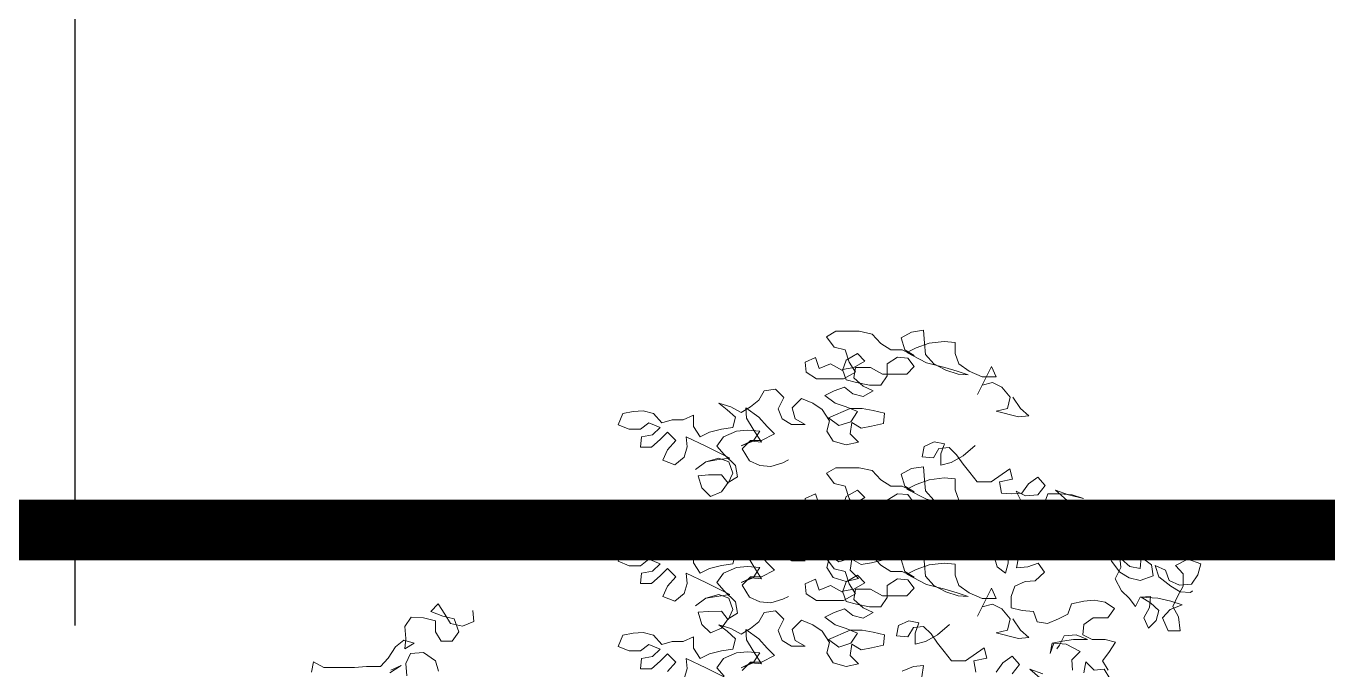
# Model space of a CAD drawing. Header units: metres. Extents: x -58 to 722, y -1100 to 345.
# Drawn here: x 240.573 to 241.651, y -479.237 to -478.704 of the extents above; entities that cross this region are included whole.
import ezdxf

# ---------------------------------------------------------------- set-up
doc = ezdxf.new("R2010")
doc.units = ezdxf.units.M
doc.header["$MEASUREMENT"] = 0
for name, pattern in [('CENTER2', [1.125, 0.75, -0.125, 0.125, -0.125]), ('CENTERX2', [4, 2.5, -0.5, 0.5, -0.5]), ('HIDDEN2', [0.1875, 0.125, -0.0625])]:
    doc.linetypes.add(name, pattern=pattern)
doc.layers.add('FSR_ARQ_006ARBOLES', color=74, linetype='Continuous', lineweight=0)
doc.layers.add('muro bajo', color=33, linetype='Continuous', lineweight=9)
doc.layers.add('FSR_ARQ_007PROYECCIONES', color=200, linetype='HIDDEN2')
doc.layers.add('FSR_ARQ_016EJES', color=135, linetype='CENTER2')

# ---------------------------------------------------------------- blocks, each defined once
blk = doc.blocks.new('arboles fsr 01')
at = {"layer": 'FSR_ARQ_006ARBOLES'}
for points in [[(186.29808, -34.74772), (186.29235, -34.7563), (186.28591, -34.76201), (186.29378, -34.76273), (186.31094, -34.75846), (186.30236, -34.7563), (186.30023, -34.74772), (186.30667, -34.73986), (186.31383, -34.73629), (186.32169, -34.73844), (186.32526, -34.7456), (186.31455, -34.72413), (186.31097, -34.732), (186.3217, -34.73201), (186.33171, -34.72772), (186.33959, -34.72201), (186.34245, -34.71414), (186.34246, -34.70556), (186.35104, -34.70485), (186.36249, -34.7063), (186.3725, -34.70988), (186.37964, -34.71346), (186.36462, -34.72132), (186.35031, -34.72488), (186.34101, -34.72773), (186.33243, -34.73058), (186.34029, -34.72988), (186.34959, -34.72702), (186.3589, -34.72203), (186.36534, -34.71488), (186.36606, -34.7063), (186.36679, -34.69629), (186.37608, -34.69773), (186.38395, -34.70202), (186.38108, -34.71132), (186.37392, -34.7156), (186.38322, -34.71132), (186.39181, -34.71133), (186.39968, -34.70633), (186.40612, -34.69918), (186.41613, -34.69705), (186.43401, -34.69706), (186.44116, -34.70136), (186.43543, -34.70922), (186.42685, -34.71136), (186.42398, -34.72066), (186.41897, -34.72852), (186.42826, -34.73353), (186.449, -34.73355), (186.45687, -34.72855), (186.45759, -34.72069), (186.44973, -34.7171), (186.44686, -34.72568), (186.43828, -34.7221), (186.42898, -34.7271), (186.42613, -34.71923), (186.41755, -34.71421), (186.41182, -34.71993), (186.4204, -34.72494), (186.42898, -34.72638), (186.42611, -34.73425), (186.41824, -34.73639), (186.40823, -34.73852), (186.39965, -34.73851), (186.39465, -34.73136), (186.39466, -34.72206), (186.38679, -34.71705), (186.37893, -34.71775), (186.37391, -34.72419), (186.37963, -34.72991), (186.39822, -34.72993), (186.40753, -34.72493), (186.41897, -34.72494), (186.42039, -34.73281), (186.41324, -34.73924), (186.40537, -34.74281), (186.41323, -34.74711), (186.4211, -34.74497), (186.42754, -34.73997), (186.4354, -34.74284), (186.44255, -34.74642), (186.43468, -34.75213), (186.42609, -34.75499), (186.41751, -34.75856), (186.42251, -34.76643), (186.4318, -34.7693), (186.43968, -34.76358), (186.42323, -34.75642), (186.41394, -34.75641), (186.40535, -34.75783), (186.39677, -34.75997), (186.39747, -34.76783), (186.40677, -34.76999), (186.41464, -34.77143), (186.42179, -34.76714), (186.42321, -34.77573), (186.41677, -34.78216), (186.42607, -34.78431), (186.43608, -34.78146), (186.4411, -34.7736), (186.43896, -34.76573), (186.44469, -34.75715), (186.45184, -34.75215), (186.46043, -34.74858), (186.46758, -34.75574), (186.46542, -34.76432), (186.45755, -34.7686), (186.46828, -34.76861), (186.47543, -34.76433), (186.4783, -34.75647), (186.47402, -34.74788), (186.48046, -34.74145), (186.48904, -34.74289), (186.49333, -34.75004), (186.49976, -34.75505), (186.50691, -34.75935), (186.51478, -34.75507), (186.52408, -34.75222), (186.51764, -34.75722), (186.5112, -34.76293), (186.51333, -34.7708), (186.52192, -34.77224), (186.53121, -34.77439), (186.53836, -34.77798), (186.54337, -34.77011), (186.54338, -34.76153), (186.55124, -34.76511), (186.55983, -34.76512), (186.56769, -34.76728), (186.57414, -34.76013), (186.582, -34.75799), (186.58987, -34.75871), (186.59774, -34.76015), (186.60131, -34.76874), (186.59272, -34.7723), (186.58414, -34.7723), (186.57771, -34.76728), (186.56912, -34.77085), (186.57484, -34.77658), (186.58342, -34.77802), (186.58413, -34.78589), (186.57554, -34.78588), (186.56911, -34.78015), (186.56339, -34.77442), (186.55695, -34.78085), (186.56338, -34.78801), (186.56695, -34.79588), (186.55765, -34.79945), (186.5505, -34.79372), (186.54837, -34.78585), (186.54909, -34.77799), (186.53406, -34.78512), (186.51546, -34.7944), (186.52547, -34.79584), (186.53405, -34.79728), (186.54191, -34.80301), (186.53405, -34.79728), (186.52404, -34.79441), (186.51617, -34.79727), (186.5133, -34.80585), (186.51687, -34.81372), (186.52188, -34.80728), (186.5319, -34.80729), (186.53976, -34.80802), (186.53689, -34.81731), (186.53045, -34.82374), (186.52187, -34.82016), (186.51687, -34.813), (186.50972, -34.8087), (186.51116, -34.80012), (186.51975, -34.79155), (186.52548, -34.78512), (186.52048, -34.77796), (186.51047, -34.77366), (186.50189, -34.77294), (186.49259, -34.77364), (186.49759, -34.78152), (186.50688, -34.7851), (186.49902, -34.78152), (186.49115, -34.78222), (186.4976, -34.77222), (186.50261, -34.76364), (186.50334, -34.75577), (186.49332, -34.76292), (186.48687, -34.77006), (186.48115, -34.77578), (186.49115, -34.78079), (186.49974, -34.7808), (186.50617, -34.78724), (186.50044, -34.79654), (186.49257, -34.80011), (186.48398, -34.80081), (186.47469, -34.79794), (186.4704, -34.79579)], [(186.32705, -34.78477), (186.33634, -34.79264), (186.34563, -34.79766), (186.3535, -34.79981), (186.35351, -34.79123), (186.35065, -34.78336), (186.35852, -34.78193), (186.36639, -34.78552), (186.36781, -34.79339), (186.35923, -34.79409), (186.35494, -34.78694), (186.34707, -34.78622), (186.34135, -34.79193), (186.33633, -34.79908), (186.33132, -34.80551), (186.32559, -34.81266), (186.31487, -34.81265), (186.30057, -34.80262), (186.29842, -34.81049), (186.30843, -34.81264), (186.30699, -34.82122), (186.29912, -34.82193), (186.29126, -34.82121), (186.28626, -34.81405), (186.27911, -34.80904), (186.27338, -34.81547), (186.2791, -34.82263), (186.28839, -34.82335), (186.29555, -34.81978), (186.29197, -34.82693), (186.28338, -34.83121), (186.27552, -34.82763), (186.26836, -34.83192), (186.26263, -34.84192), (186.26906, -34.84694), (186.27336, -34.83764), (186.27408, -34.82978), (186.27123, -34.82191), (186.26193, -34.8219), (186.25263, -34.8226), (186.24405, -34.82546), (186.2555, -34.82261), (186.26551, -34.81904), (186.25406, -34.82904), (186.24619, -34.83547), (186.24046, -34.84119), (186.24833, -34.84191), (186.25548, -34.83834), (186.25191, -34.83119), (186.24262, -34.8276), (186.23403, -34.82831), (186.22688, -34.83259), (186.2233, -34.83974), (186.23188, -34.84047), (186.23402, -34.84833), (186.22829, -34.85691), (186.2197, -34.86334), (186.21254, -34.86834), (186.21327, -34.85904), (186.21613, -34.85118), (186.20827, -34.85189), (186.20111, -34.85617), (186.19395, -34.86189), (186.20396, -34.86404), (186.21255, -34.86405), (186.21468, -34.87192), (186.20824, -34.87763), (186.20037, -34.87906), (186.19967, -34.87047), (186.19179, -34.87619), (186.19036, -34.88477), (186.20037, -34.88835), (186.20895, -34.88622), (186.21611, -34.88193), (186.22255, -34.87336), (186.22542, -34.86549), (186.23472, -34.86049), (186.2433, -34.85907), (186.25117, -34.85693), (186.24616, -34.86551), (186.23972, -34.87051), (186.23686, -34.86264), (186.229, -34.8612), (186.22041, -34.86263), (186.21612, -34.87049), (186.21539, -34.87836), (186.21968, -34.88694), (186.21466, -34.89623), (186.20894, -34.90195), (186.20392, -34.90838), (186.20035, -34.90123), (186.19249, -34.90051), (186.19319, -34.90909), (186.19748, -34.91696), (186.1939, -34.92482), (186.18818, -34.9191), (186.18604, -34.91123), (186.19248, -34.90551), (186.19964, -34.90123), (186.18676, -34.90193), (186.17675, -34.90407), (186.16816, -34.90692), (186.17746, -34.9105), (186.18317, -34.91695), (186.17887, -34.92696), (186.16958, -34.92695), (186.17102, -34.91622), (186.17532, -34.90836), (186.17175, -34.90049), (186.16746, -34.89262), (186.16747, -34.88332), (186.1732, -34.87689), (186.16391, -34.87187), (186.15389, -34.87544), (186.15603, -34.88402), (186.16103, -34.89118), (186.17032, -34.8919), (186.17819, -34.88833), (186.18106, -34.88047), (186.18893, -34.8769), (186.18606, -34.88548), (186.17676, -34.89262), (186.1696, -34.89691), (186.16174, -34.89762), (186.16031, -34.89619)], [(186.29808, -34.8524), (186.29235, -34.86098), (186.28591, -34.86669), (186.29378, -34.86741), (186.31094, -34.86314), (186.30236, -34.86099), (186.30023, -34.8524), (186.30667, -34.84454), (186.31383, -34.84097), (186.32169, -34.84312), (186.32526, -34.85028), (186.31455, -34.82881), (186.31097, -34.83668), (186.3217, -34.83669), (186.33171, -34.8324), (186.33959, -34.82669), (186.34245, -34.81883), (186.34246, -34.81024), (186.35104, -34.80954), (186.36249, -34.81098), (186.3725, -34.81456), (186.37964, -34.81814), (186.36462, -34.826), (186.35031, -34.82956), (186.34101, -34.83241), (186.33243, -34.83527), (186.34029, -34.83456), (186.34959, -34.83171), (186.3589, -34.82671), (186.36534, -34.81956), (186.36606, -34.81098), (186.36679, -34.80097), (186.37608, -34.80241), (186.38395, -34.80671), (186.38108, -34.816), (186.37392, -34.82029), (186.38322, -34.816), (186.39181, -34.81601), (186.39968, -34.81101), (186.40612, -34.80387), (186.41613, -34.80173), (186.43401, -34.80175), (186.44116, -34.80604), (186.43543, -34.8139), (186.42685, -34.81604), (186.42398, -34.82534), (186.41897, -34.8332), (186.42826, -34.83821), (186.449, -34.83823), (186.45687, -34.83323), (186.45759, -34.82537), (186.44973, -34.82178), (186.44686, -34.83036), (186.43828, -34.82678), (186.42898, -34.83178), (186.42613, -34.82391), (186.41755, -34.81889), (186.41182, -34.82461), (186.4204, -34.82963), (186.42898, -34.83106), (186.42611, -34.83893), (186.41824, -34.84107), (186.40823, -34.8432), (186.39965, -34.8432), (186.39465, -34.83604), (186.39466, -34.82674), (186.38679, -34.82173), (186.37893, -34.82244), (186.37391, -34.82887), (186.37963, -34.83459), (186.39822, -34.83461), (186.40753, -34.82961), (186.41897, -34.82962), (186.42039, -34.83749), (186.41324, -34.84392), (186.40537, -34.84749), (186.41323, -34.85179), (186.4211, -34.84965), (186.42754, -34.84465), (186.4354, -34.84752), (186.44255, -34.8511), (186.43468, -34.85682), (186.42609, -34.85967), (186.41751, -34.86324), (186.42251, -34.87111), (186.4318, -34.87398), (186.43968, -34.86826), (186.42323, -34.8611), (186.41394, -34.86109), (186.40535, -34.86251), (186.39677, -34.86465), (186.39747, -34.87252), (186.40677, -34.87467), (186.41464, -34.87611), (186.42179, -34.87182), (186.42321, -34.88041), (186.41677, -34.88684), (186.42607, -34.88899), (186.43608, -34.88614), (186.4411, -34.87828), (186.43896, -34.87041), (186.44469, -34.86183), (186.45184, -34.85683), (186.46043, -34.85326), (186.46758, -34.86042), (186.46542, -34.869), (186.45755, -34.87329), (186.46828, -34.8733), (186.47543, -34.86901), (186.4783, -34.86115), (186.47402, -34.85256), (186.48046, -34.84613), (186.48904, -34.84757), (186.49333, -34.85472), (186.49976, -34.85974), (186.50691, -34.86403), (186.51478, -34.85975), (186.52408, -34.8569), (186.51764, -34.8619), (186.5112, -34.86761), (186.51333, -34.87548), (186.52192, -34.87692), (186.53121, -34.87908), (186.53836, -34.88266), (186.54337, -34.8748), (186.54338, -34.86621), (186.55124, -34.8698), (186.55983, -34.8698), (186.56769, -34.87196), (186.57414, -34.86481), (186.582, -34.86267), (186.58987, -34.86339), (186.59774, -34.86483), (186.60131, -34.87342), (186.59272, -34.87699), (186.58414, -34.87698), (186.57771, -34.87197), (186.56912, -34.87553), (186.57484, -34.88126), (186.58342, -34.8827), (186.58413, -34.89057), (186.57554, -34.89056), (186.56911, -34.88483), (186.56339, -34.8791), (186.55695, -34.88554), (186.56338, -34.89269), (186.56695, -34.90056), (186.55765, -34.90413), (186.5505, -34.8984), (186.54837, -34.89053), (186.54909, -34.88267), (186.53406, -34.88981), (186.51546, -34.89909), (186.52547, -34.90053), (186.53405, -34.90196), (186.54191, -34.90769), (186.53405, -34.90196), (186.52404, -34.89909), (186.51617, -34.90195), (186.5133, -34.91053), (186.51687, -34.9184), (186.52188, -34.91197), (186.5319, -34.91198), (186.53976, -34.9127), (186.53689, -34.92199), (186.53045, -34.92842), (186.52187, -34.92484), (186.51687, -34.91768), (186.50972, -34.91339), (186.51116, -34.9048), (186.51975, -34.89623), (186.52548, -34.8898), (186.52048, -34.88264), (186.51047, -34.87834), (186.50189, -34.87762), (186.49259, -34.87832), (186.49759, -34.8862), (186.50688, -34.88978), (186.49902, -34.8862), (186.49115, -34.88691), (186.4976, -34.8769), (186.50261, -34.86832), (186.50334, -34.86045), (186.49332, -34.8676), (186.48687, -34.87474), (186.48115, -34.88046), (186.49115, -34.88548), (186.49974, -34.88548), (186.50617, -34.89193), (186.50044, -34.90122), (186.49257, -34.90479), (186.48398, -34.90549), (186.47469, -34.90263), (186.4704, -34.90048)], [(186.34963, -34.85422), (186.34034, -34.85207), (186.33247, -34.85635), (186.33103, -34.86422), (186.33818, -34.86851), (186.33102, -34.87208), (186.32101, -34.87064), (186.31243, -34.86992), (186.31028, -34.87779), (186.30383, -34.88279), (186.3017, -34.87492), (186.3017, -34.86562), (186.29742, -34.85775), (186.28884, -34.85488), (186.28169, -34.85845), (186.28812, -34.86418), (186.29383, -34.87062), (186.29526, -34.87849), (186.28667, -34.87776), (186.27881, -34.8749), (186.2738, -34.88204), (186.28094, -34.88849), (186.28881, -34.88921), (186.29667, -34.89279), (186.29953, -34.90066), (186.29952, -34.90924), (186.29093, -34.91138), (186.28235, -34.91209), (186.27948, -34.91995), (186.27162, -34.92138), (186.26304, -34.91779), (186.25589, -34.91421), (186.25303, -34.90634), (186.24374, -34.90419), (186.23587, -34.90346), (186.22729, -34.90489), (186.22013, -34.90989), (186.22513, -34.91704), (186.23657, -34.91705), (186.24372, -34.92207), (186.24443, -34.92993), (186.23727, -34.9335), (186.22726, -34.9335), (186.21939, -34.93563), (186.22439, -34.94351), (186.22939, -34.94995), (186.22509, -34.95709)], [(186.38315, -34.95795), (186.37457, -34.95437), (186.36671, -34.95365), (186.36813, -34.96223)], [(186.29808, -34.91783), (186.29235, -34.9264), (186.28591, -34.93212), (186.29378, -34.93284), (186.31094, -34.92857), (186.30236, -34.92641), (186.30023, -34.91783), (186.30667, -34.90997), (186.31383, -34.9064), (186.32169, -34.90855), (186.32526, -34.9157), (186.31455, -34.89424), (186.31097, -34.9021), (186.3217, -34.90211), (186.33171, -34.89783), (186.33959, -34.89212), (186.34245, -34.88425), (186.34246, -34.87567), (186.35104, -34.87496), (186.36249, -34.8764), (186.3725, -34.87999), (186.37964, -34.88357), (186.36462, -34.89142), (186.35031, -34.89499), (186.34101, -34.89784), (186.33243, -34.90069), (186.34029, -34.89998), (186.34959, -34.89713), (186.3589, -34.89213), (186.36534, -34.88499), (186.36606, -34.87641), (186.36679, -34.86639), (186.37608, -34.86783), (186.38395, -34.87213), (186.38108, -34.88143), (186.37392, -34.88571), (186.38322, -34.88143), (186.39181, -34.88144), (186.39968, -34.87644), (186.40612, -34.86929), (186.41613, -34.86715), (186.43401, -34.86717), (186.44116, -34.87147), (186.43543, -34.87933), (186.42685, -34.88147), (186.42398, -34.89076), (186.41897, -34.89863), (186.42826, -34.90364), (186.449, -34.90366), (186.45687, -34.89866), (186.45759, -34.89079), (186.44973, -34.88721), (186.44686, -34.89579), (186.43828, -34.89221), (186.42898, -34.8972), (186.42613, -34.88933), (186.41755, -34.88432), (186.41182, -34.89004), (186.4204, -34.89505), (186.42898, -34.89649), (186.42611, -34.90435), (186.41824, -34.90649), (186.40823, -34.90863), (186.39965, -34.90862), (186.39465, -34.90146), (186.39466, -34.89217), (186.38679, -34.88715), (186.37893, -34.88786), (186.37391, -34.89429), (186.37963, -34.90002), (186.39822, -34.90004), (186.40753, -34.89504), (186.41897, -34.89505), (186.42039, -34.90292), (186.41324, -34.90935), (186.40537, -34.91292), (186.41323, -34.91722), (186.4211, -34.91508), (186.42754, -34.91008), (186.4354, -34.91294), (186.44255, -34.91653), (186.43468, -34.92224), (186.42609, -34.92509), (186.41751, -34.92866), (186.42251, -34.93653), (186.4318, -34.9394), (186.43968, -34.93369), (186.42323, -34.92652), (186.41394, -34.92651), (186.40535, -34.92794), (186.39677, -34.93007), (186.39747, -34.93794), (186.40677, -34.9401), (186.41464, -34.94153), (186.42179, -34.93725), (186.42321, -34.94583), (186.41677, -34.95226), (186.42607, -34.95442), (186.43608, -34.95157), (186.4411, -34.9437), (186.43896, -34.93583), (186.44469, -34.92726), (186.45184, -34.92226), (186.46043, -34.91869), (186.46758, -34.92585), (186.46542, -34.93443), (186.45755, -34.93871), (186.46828, -34.93872), (186.47543, -34.93444), (186.4783, -34.92657), (186.47402, -34.91799), (186.48046, -34.91156), (186.48904, -34.91299), (186.49333, -34.92015), (186.49976, -34.92516), (186.50691, -34.92946), (186.51478, -34.92518), (186.52408, -34.92232), (186.51764, -34.92732), (186.5112, -34.93304), (186.51333, -34.94091), (186.52192, -34.94235), (186.53121, -34.9445), (186.53836, -34.94808), (186.54337, -34.94022), (186.54338, -34.93164), (186.55124, -34.93522), (186.55983, -34.93523), (186.56769, -34.93738), (186.57414, -34.93024), (186.582, -34.9281), (186.58987, -34.92882), (186.59774, -34.93026), (186.60131, -34.93884), (186.59272, -34.94241), (186.58414, -34.9424), (186.57771, -34.93739), (186.56912, -34.94096), (186.57484, -34.94669), (186.58342, -34.94813), (186.58413, -34.95599), (186.57554, -34.95599), (186.56911, -34.95026), (186.56339, -34.94453), (186.55695, -34.95096), (186.56338, -34.95812)], [(186.5505, -34.96383), (186.54837, -34.95596), (186.54909, -34.94809), (186.53406, -34.95523), (186.51546, -34.96451)], [(186.51975, -34.96166), (186.52548, -34.95522), (186.52048, -34.94807), (186.51047, -34.94377), (186.50189, -34.94304), (186.49259, -34.94375), (186.49759, -34.95162), (186.50688, -34.95521), (186.49902, -34.95162), (186.49115, -34.95233), (186.4976, -34.94232), (186.50261, -34.93375), (186.50334, -34.92588), (186.49332, -34.93302), (186.48687, -34.94017), (186.48115, -34.94589), (186.49115, -34.9509), (186.49974, -34.95091), (186.50617, -34.95735)], [(186.71293, -34.91128), (186.71221, -34.91986), (186.72079, -34.92345), (186.73009, -34.92131), (186.73439, -34.91416), (186.7394, -34.9063), (186.74512, -34.91203), (186.73581, -34.91559), (186.72723, -34.91773), (186.72365, -34.92774), (186.72865, -34.9349), (186.73723, -34.93491), (186.74153, -34.92776), (186.74153, -34.91918), (186.75083, -34.91704), (186.76013, -34.91633), (186.76513, -34.92349), (186.76441, -34.93279), (186.76512, -34.94065), (186.75797, -34.93636), (186.76584, -34.93422), (186.77227, -34.93923), (186.77798, -34.94782), (186.7837, -34.95426), (186.79443, -34.95427), (186.80372, -34.95499), (186.82732, -34.95501), (186.8352, -34.95073), (186.83662, -34.9586)], [(186.77583, -34.95711), (186.76796, -34.95353), (186.77654, -34.95926)], [(186.76367, -34.96139), (186.76439, -34.9521), (186.76082, -34.94423), (186.75081, -34.9435), (186.74151, -34.94993), (186.73935, -34.95779)], [(186.34671, -34.92216), (186.356, -34.93004), (186.36529, -34.93505), (186.37316, -34.9372), (186.37317, -34.92862), (186.37031, -34.92075), (186.37818, -34.91933), (186.38605, -34.92291), (186.38747, -34.93078), (186.37889, -34.93149), (186.3746, -34.92433), (186.36673, -34.92361), (186.36101, -34.92933), (186.35599, -34.93647), (186.35098, -34.94291), (186.34525, -34.95005), (186.33453, -34.95004), (186.32023, -34.94002), (186.31808, -34.94788), (186.32809, -34.95004), (186.32665, -34.95862)], [(186.31092, -34.9586), (186.30592, -34.95145), (186.29877, -34.94643), (186.29304, -34.95287), (186.29876, -34.96002)], [(186.27516, -34.96), (186.28517, -34.95643), (186.27372, -34.96644)], [(186.22366, -34.96353), (186.22796, -34.95638), (186.23582, -34.9571), (186.24227, -34.95067), (186.24369, -34.95926)], [(186.25227, -34.95712), (186.25299, -34.94925), (186.24656, -34.94281), (186.2573, -34.9371), (186.2666, -34.93639), (186.26945, -34.94426), (186.26803, -34.93639), (186.26016, -34.93496), (186.25158, -34.93352), (186.24085, -34.93351), (186.24944, -34.92994), (186.25873, -34.93066), (186.2623, -34.93782), (186.26445, -34.94068)]]:
    blk.add_lwpolyline(points, dxfattribs=at)

msp = doc.modelspace()

# ---------------------------------------------------------------- linework, layer by layer
at = {"layer": 'FSR_ARQ_007PROYECCIONES', "ltscale": 1.5}
msp.add_line((231.93, -479.1214), (248.2949, -479.1214), dxfattribs=at)
at = {"layer": 'FSR_ARQ_016EJES', "linetype": 'CENTERX2', "ltscale": 0.25}
msp.add_line((240.6136, -474.5754), (240.6136, -485.6001), dxfattribs=at)
at = {"layer": 'muro bajo', "ltscale": 0.005, "const_width": 0.05}
msp.add_lwpolyline([(241.9886, -482.2714), (241.9886, -482.0214), (236.7386, -482.0214), (236.7386, -479.3714), (241.9886, -479.3714), (241.9886, -479.1214), (236.4386, -479.1214)], dxfattribs=at)

# ---------------------------------------------------------------- block references
at = {"layer": 'FSR_ARQ_006ARBOLES', "xscale": -1.078303154721954, "yscale": 1.078303154721954, "zscale": 1.078303154721954}
msp.add_blockref('arboles fsr 01', (442.2762, -441.543), dxfattribs=at)

doc.saveas('drawing.dxf')
